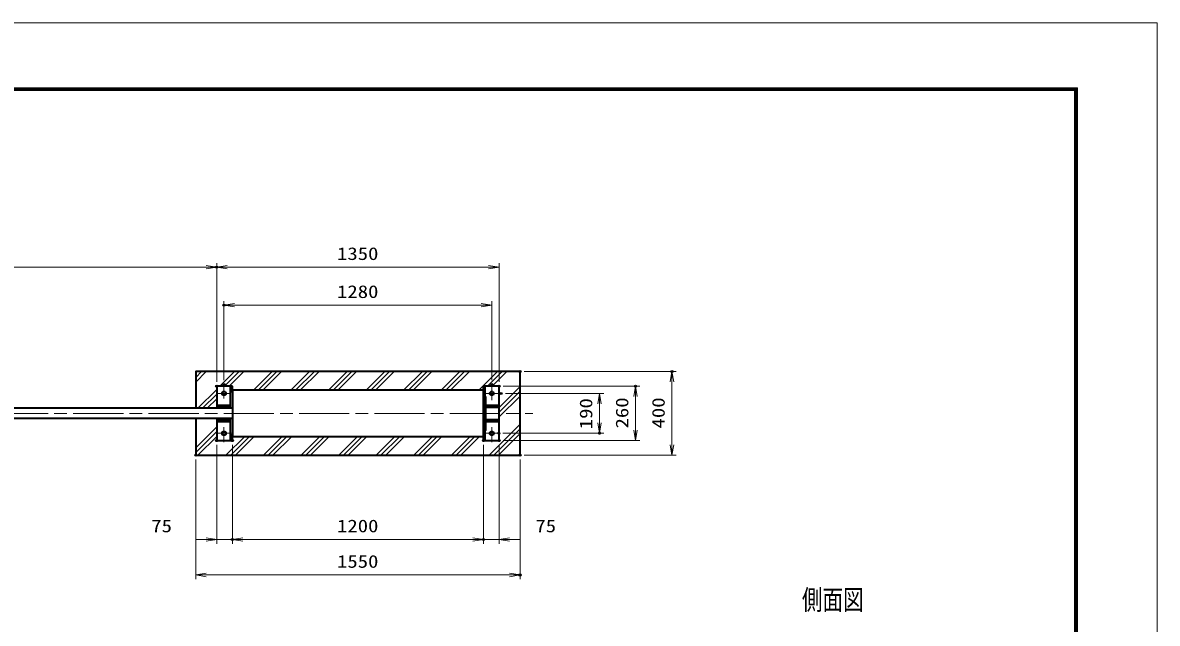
# Model space of a CAD drawing. Units: millimetres at full size, sheet at 1:20. Extents: x -5940 to 5940, y -4200 to 4200.
# Drawn here: x 517 to 5940, y 1332 to 4200 of the extents above; entities that cross this region are included whole.
import ezdxf
from ezdxf.enums import TextEntityAlignment as Align

# ---------------------------------------------------------------- set-up
doc = ezdxf.new("R2010")
doc.units = ezdxf.units.MM
doc.header["$LTSCALE"] = 20
doc.header["$PDMODE"] = 32
doc.header["$PDSIZE"] = 10
doc.linetypes.add('USER1', pattern=[18, 12, -1.5, 3, -1.5])
for name, color, linetype, lineweight in [('0-0_D-TTL', 7, 'Continuous', 18), ('0-1_軸線', 200, 'USER1', 15), ('0-2_寸法線', 4, 'Continuous', 18), ('0-3_0', 7, 'Continuous', 18), ('0-5_外形線', 7, 'Continuous', 35), ('0-C_ハッチング', 253, 'Continuous', 13)]:
    doc.layers.add(name, color=color, linetype=linetype, lineweight=lineweight)
doc.layers.add('0-4_Defpoints', color=7, linetype='Continuous')
doc.layers.add('0-F_文字', color=254, linetype='Continuous')
doc.styles.add('ＭＳ ゴシック', font='')
doc.styles.get('ＭＳ ゴシック').set_extended_font_data('MS Gothic')

# ---------------------------------------------------------------- blocks, each defined once
blk = doc.blocks.new('_Open')
at = {"layer": '0-3_0'}
blk.add_line((-20, 3.333), (0, 0), dxfattribs=at)
blk.add_lwpolyline([(-20, -3.333), (0, 0), (-20, 0)], dxfattribs=at)

msp = doc.modelspace()

# ---------------------------------------------------------------- linework, layer by layer
at = {"layer": '0-0_D-TTL'}
for points in [[(-5940, -4200), (5940, -4200), (5940, 4200), (-5940, 4200)], [(-5558.14, 3889.71), (5558.14, 3889.71), (5558.14, -3888.86), (-5558.14, -3888.86)], [(-5554.61, 3886.18), (5554.61, 3886.18), (5554.61, -3885.32), (-5554.61, -3885.32)], [(-5551.07, 3882.64), (5551.07, 3882.64), (5551.07, -3881.79), (-5551.07, -3881.79)], [(-5547.54, 3879.11), (5547.54, 3879.11), (5547.54, -3878.25), (-5547.54, -3878.25)], [(-5544, 3875.57), (5544, 3875.57), (5544, -3874.71), (-5544, -3874.71)]]:
    msp.add_lwpolyline(points, close=True, dxfattribs=at)
at = {"layer": '0-1_軸線'}
for p, q in [((1478.84, 2472.08), (1478.84, 2405.32)), ((2758.84, 2472.08), (2758.84, 2397.47)), ((1445.36, 2429.15), (1512.12, 2429.15)), ((2729.44, 2429.15), (2804.05, 2429.15)), ((-2842.19, 2334.15), (2955.38, 2334.15)), ((1441.43, 2239.15), (1516.04, 2239.15)), ((1478.84, 2267.88), (1478.84, 2197.2)), ((2717.66, 2239.15), (2792.27, 2239.15)), ((2758.84, 2267.88), (2758.84, 2197.2))]:
    msp.add_line(p, q, dxfattribs=at)
at = {"layer": '0-2_寸法線'}
for p, q in [((1443.84, 2484.15), (1443.84, 3052.26)), ((1443.84, 2484.15), (1443.84, 3052.26)), ((2793.84, 2484.15), (2793.84, 3052.26)), ((-2491.16, 3032.26), (1443.84, 3032.26)), ((2793.84, 3032.26), (1443.84, 3032.26)), ((1478.84, 2492.08), (1478.84, 2870.8)), ((2758.84, 2850.8), (1478.84, 2850.8)), ((2758.84, 2492.08), (2758.84, 2870.8)), ((2913.84, 2534.15), (3639.92, 2534.15)), ((3619.92, 2134.15), (3619.92, 2534.15)), ((2813.84, 2464.15), (3466.11, 2464.15)), ((3446.11, 2204.15), (3446.11, 2464.15)), ((2824.05, 2429.15), (3293.82, 2429.15)), ((3273.82, 2429.15), (3273.82, 2239.15)), ((2812.27, 2239.15), (3293.82, 2239.15)), ((1443.84, 2184.15), (1443.84, 1711.73)), ((1518.84, 2184.15), (1518.84, 1711.73)), ((1518.84, 2184.15), (1518.84, 1711.73)), ((2718.84, 2184.15), (2718.84, 1711.73)), ((2718.84, 2184.15), (2718.84, 1711.73)), ((2793.84, 2184.15), (2793.84, 1711.73)), ((2813.84, 2204.15), (3466.11, 2204.15)), ((2913.84, 2134.15), (3639.92, 2134.15)), ((1343.84, 2114.15), (1343.84, 1542.29)), ((2893.84, 2114.15), (2893.84, 1542.29)), ((1393.84, 1731.73), (1343.84, 1731.73)), ((1443.84, 1731.73), (1518.84, 1731.73)), ((1518.84, 1731.73), (2718.84, 1731.73)), ((1568.84, 1731.73), (1618.84, 1731.73)), ((2668.84, 1731.73), (2618.84, 1731.73)), ((2793.84, 1731.73), (2718.84, 1731.73)), ((2843.84, 1731.73), (2893.84, 1731.73)), ((1343.84, 1562.29), (2893.84, 1562.29))]:
    msp.add_line(p, q, dxfattribs=at)
at = {"layer": '0-4_Defpoints'}
for p in [(1443.84, 3032.26), (1478.84, 2850.8), (2893.84, 2534.15), (3619.92, 2534.15), (1443.84, 2464.15), (1478.84, 2472.08), (2758.84, 2472.08), (2793.84, 2464.15), (2793.84, 2464.15), (3446.11, 2464.15), (2804.05, 2429.15), (2792.27, 2239.15), (3273.82, 2239.15), (1443.84, 2204.15), (1518.84, 2204.15), (2718.84, 2204.15), (2793.84, 2204.15), (2793.84, 2204.15), (1343.84, 2134.15), (2893.84, 2134.15), (2893.84, 2134.15), (1518.84, 1731.73), (2718.84, 1731.73), (2718.84, 1731.73), (2893.84, 1562.29)]:
    msp.add_point(p, dxfattribs=at)
at = {"layer": '0-5_外形線'}
for p, q in [((1509.84, 2359.15), (1509.84, 2464.15)), ((1518.84, 2434.15), (1518.84, 2464.15)), ((2718.84, 2434.15), (2718.84, 2464.15)), ((2727.84, 2414.15), (2727.84, 2464.15)), ((1518.84, 2359.15), (-2481.16, 2359.15)), ((1443.84, 2373.15), (1509.84, 2373.15)), ((1443.84, 2364.15), (1509.84, 2364.15)), ((2730.84, 2373.15), (2793.84, 2373.15)), ((2730.84, 2364.15), (2793.84, 2364.15)), ((1518.84, 2309.15), (-2481.16, 2309.15)), ((1443.84, 2304.15), (1509.84, 2304.15)), ((1443.84, 2295.15), (1509.84, 2295.15)), ((1509.84, 2204.15), (1509.84, 2309.15)), ((2730.84, 2304.15), (2793.84, 2304.15)), ((2730.84, 2295.15), (2793.84, 2295.15)), ((1518.84, 2204.15), (1518.84, 2234.15)), ((2718.84, 2204.15), (2718.84, 2234.15)), ((2727.84, 2204.15), (2727.84, 2254.15))]:
    msp.add_line(p, q, dxfattribs=at)
for points in [[(2893.84, 2534.15), (1343.84, 2534.15), (1343.84, 2359.15)], [(1343.84, 2309.15), (1343.84, 2134.15), (2893.84, 2134.15), (2893.84, 2534.15)], [(1518.84, 2464.15), (1443.84, 2464.15), (1443.84, 2359.15)], [(2718.84, 2204.15), (2793.84, 2204.15), (2793.84, 2464.15), (2718.84, 2464.15)], [(1443.84, 2309.15), (1443.84, 2204.15), (1518.84, 2204.15)]]:
    msp.add_lwpolyline(points, dxfattribs=at)
for points in [[(2718.84, 2444.65), (1518.84, 2444.65), (1518.84, 2223.65), (2718.84, 2223.65)], [(2724.84, 2414.15), (2718.84, 2414.15), (2718.84, 2369.15), (2724.84, 2369.15)], [(2730.84, 2414.15), (2724.84, 2414.15), (2724.84, 2254.15), (2730.84, 2254.15)], [(2724.84, 2299.15), (2718.84, 2299.15), (2718.84, 2254.15), (2724.84, 2254.15)]]:
    msp.add_lwpolyline(points, close=True, dxfattribs=at)
for centre in [(1478.84, 2429.15), (2758.84, 2429.15), (1478.84, 2239.15), (2758.84, 2239.15)]:
    msp.add_circle(centre, 9.5, dxfattribs=at)
at = {"layer": '0-C_ハッチング'}
for p, q in [((1343.84, 2483.6), (1394.39, 2534.15)), ((1343.84, 2506.05), (1371.94, 2534.15)), ((1343.84, 2528.5), (1349.49, 2534.15)), ((1459.09, 2464.15), (1529.09, 2534.15)), ((1481.54, 2464.15), (1551.54, 2534.15)), ((1503.99, 2464.15), (1573.99, 2534.15)), ((1619.2, 2444.65), (1708.7, 2534.15)), ((1641.65, 2444.65), (1731.15, 2534.15)), ((1664.1, 2444.65), (1753.6, 2534.15)), ((1798.8, 2444.65), (1888.3, 2534.15)), ((1821.25, 2444.65), (1910.75, 2534.15)), ((1843.71, 2444.65), (1933.21, 2534.15)), ((1978.41, 2444.65), (2067.91, 2534.15)), ((2000.86, 2444.65), (2090.36, 2534.15)), ((2023.31, 2444.65), (2112.81, 2534.15)), ((2158.01, 2444.65), (2247.51, 2534.15)), ((2180.46, 2444.65), (2269.96, 2534.15)), ((2202.92, 2444.65), (2292.42, 2534.15)), ((2337.62, 2444.65), (2427.12, 2534.15)), ((2360.07, 2444.65), (2449.57, 2534.15)), ((2382.52, 2444.65), (2472.02, 2534.15)), ((2517.22, 2444.65), (2606.72, 2534.15)), ((2539.67, 2444.65), (2629.17, 2534.15)), ((2562.13, 2444.65), (2651.63, 2534.15)), ((2696.83, 2444.65), (2786.33, 2534.15)), ((2738.78, 2464.15), (2808.78, 2534.15)), ((2761.23, 2464.15), (2831.23, 2534.15)), ((1354.09, 2359.15), (1443.84, 2448.9)), ((2793.84, 2362.05), (2893.84, 2462.05)), ((1376.54, 2359.15), (1443.84, 2426.45)), ((1398.99, 2359.15), (1443.84, 2403.99)), ((2793.84, 2339.6), (2893.84, 2439.6)), ((2793.84, 2317.15), (2893.84, 2417.15)), ((1343.84, 2303.99), (1348.99, 2309.15)), ((2745.54, 2134.15), (2893.84, 2282.45)), ((1343.84, 2169.29), (1443.84, 2269.29)), ((1343.84, 2146.84), (1443.84, 2246.84)), ((1353.6, 2134.15), (1443.84, 2224.39)), ((1488.3, 2134.15), (1577.8, 2223.65)), ((1510.75, 2134.15), (1600.25, 2223.65)), ((1533.21, 2134.15), (1622.71, 2223.65)), ((1667.91, 2134.15), (1757.41, 2223.65)), ((1690.36, 2134.15), (1779.86, 2223.65)), ((1712.81, 2134.15), (1802.31, 2223.65)), ((1847.51, 2134.15), (1937.01, 2223.65)), ((1869.96, 2134.15), (1959.46, 2223.65)), ((1892.42, 2134.15), (1981.92, 2223.65)), ((2027.12, 2134.15), (2116.62, 2223.65)), ((2049.57, 2134.15), (2139.07, 2223.65)), ((2072.02, 2134.15), (2161.52, 2223.65)), ((2206.72, 2134.15), (2296.22, 2223.65)), ((2229.17, 2134.15), (2318.67, 2223.65)), ((2251.63, 2134.15), (2341.13, 2223.65)), ((2386.33, 2134.15), (2475.83, 2223.65)), ((2408.78, 2134.15), (2498.28, 2223.65)), ((2431.23, 2134.15), (2520.73, 2223.65)), ((2565.93, 2134.15), (2655.43, 2223.65)), ((2588.39, 2134.15), (2677.89, 2223.65)), ((2610.84, 2134.15), (2700.34, 2223.65)), ((2767.99, 2134.15), (2893.84, 2260)), ((2790.44, 2134.15), (2893.84, 2237.55))]:
    msp.add_line(p, q, dxfattribs=at)

# ---------------------------------------------------------------- block references
at = {"layer": '0-2_寸法線', "xscale": 2.5, "yscale": 2.5}
for p in [(1443.84, 3032.26), (2793.84, 3032.26), (2758.84, 2850.8), (1443.84, 1731.73), (2718.84, 1731.73), (2718.84, 1731.73), (2893.84, 1562.29)]:
    msp.add_blockref('_Open', p, dxfattribs=at)
for p, rotation in [((1443.84, 3032.26), 180), ((1478.84, 2850.8), 180), ((3619.92, 2534.15), 90), ((3446.11, 2464.15), 90), ((3273.82, 2429.15), 90), ((3273.82, 2239.15), 270), ((3446.11, 2204.15), 270), ((3619.92, 2134.15), 270), ((1518.84, 1731.73), 180), ((1518.84, 1731.73), 180), ((2793.84, 1731.73), 180), ((1343.84, 1562.29), 180)]:
    msp.add_blockref('_Open', p, dxfattribs=dict(at, rotation=rotation))

# ---------------------------------------------------------------- texts
at = {"layer": '0-2_寸法線', "color": 254, "style": 'ＭＳ ゴシック', "width": 1.2}
for s, p in [('1350', (2019.24, 3048.6)), ('1280', (2019.24, 2867.14)), ('75', (1131.38, 1748.07)), ('1200', (2019.24, 1748.07)), ('75', (2967.36, 1748.07)), ('1550', (2019.24, 1578.63))]:
    msp.add_text(s, height=60.56, dxfattribs=at).set_placement(p, align=Align.BOTTOM_LEFT)
for s, p in [('190', (3257.47, 2258.55)), ('260', (3429.77, 2262.15)), ('400', (3603.58, 2262.15))]:
    msp.add_text(s, height=60.56, rotation=90, dxfattribs=at).set_placement(p, align=Align.BOTTOM_LEFT)
at = {"layer": '0-F_文字', "style": 'ＭＳ ゴシック', "width": 0.75}
msp.add_text('側面図', height=96.19, dxfattribs=at).set_placement((4241.19, 1367.12), align=Align.BOTTOM_LEFT)

doc.saveas('drawing.dxf')
